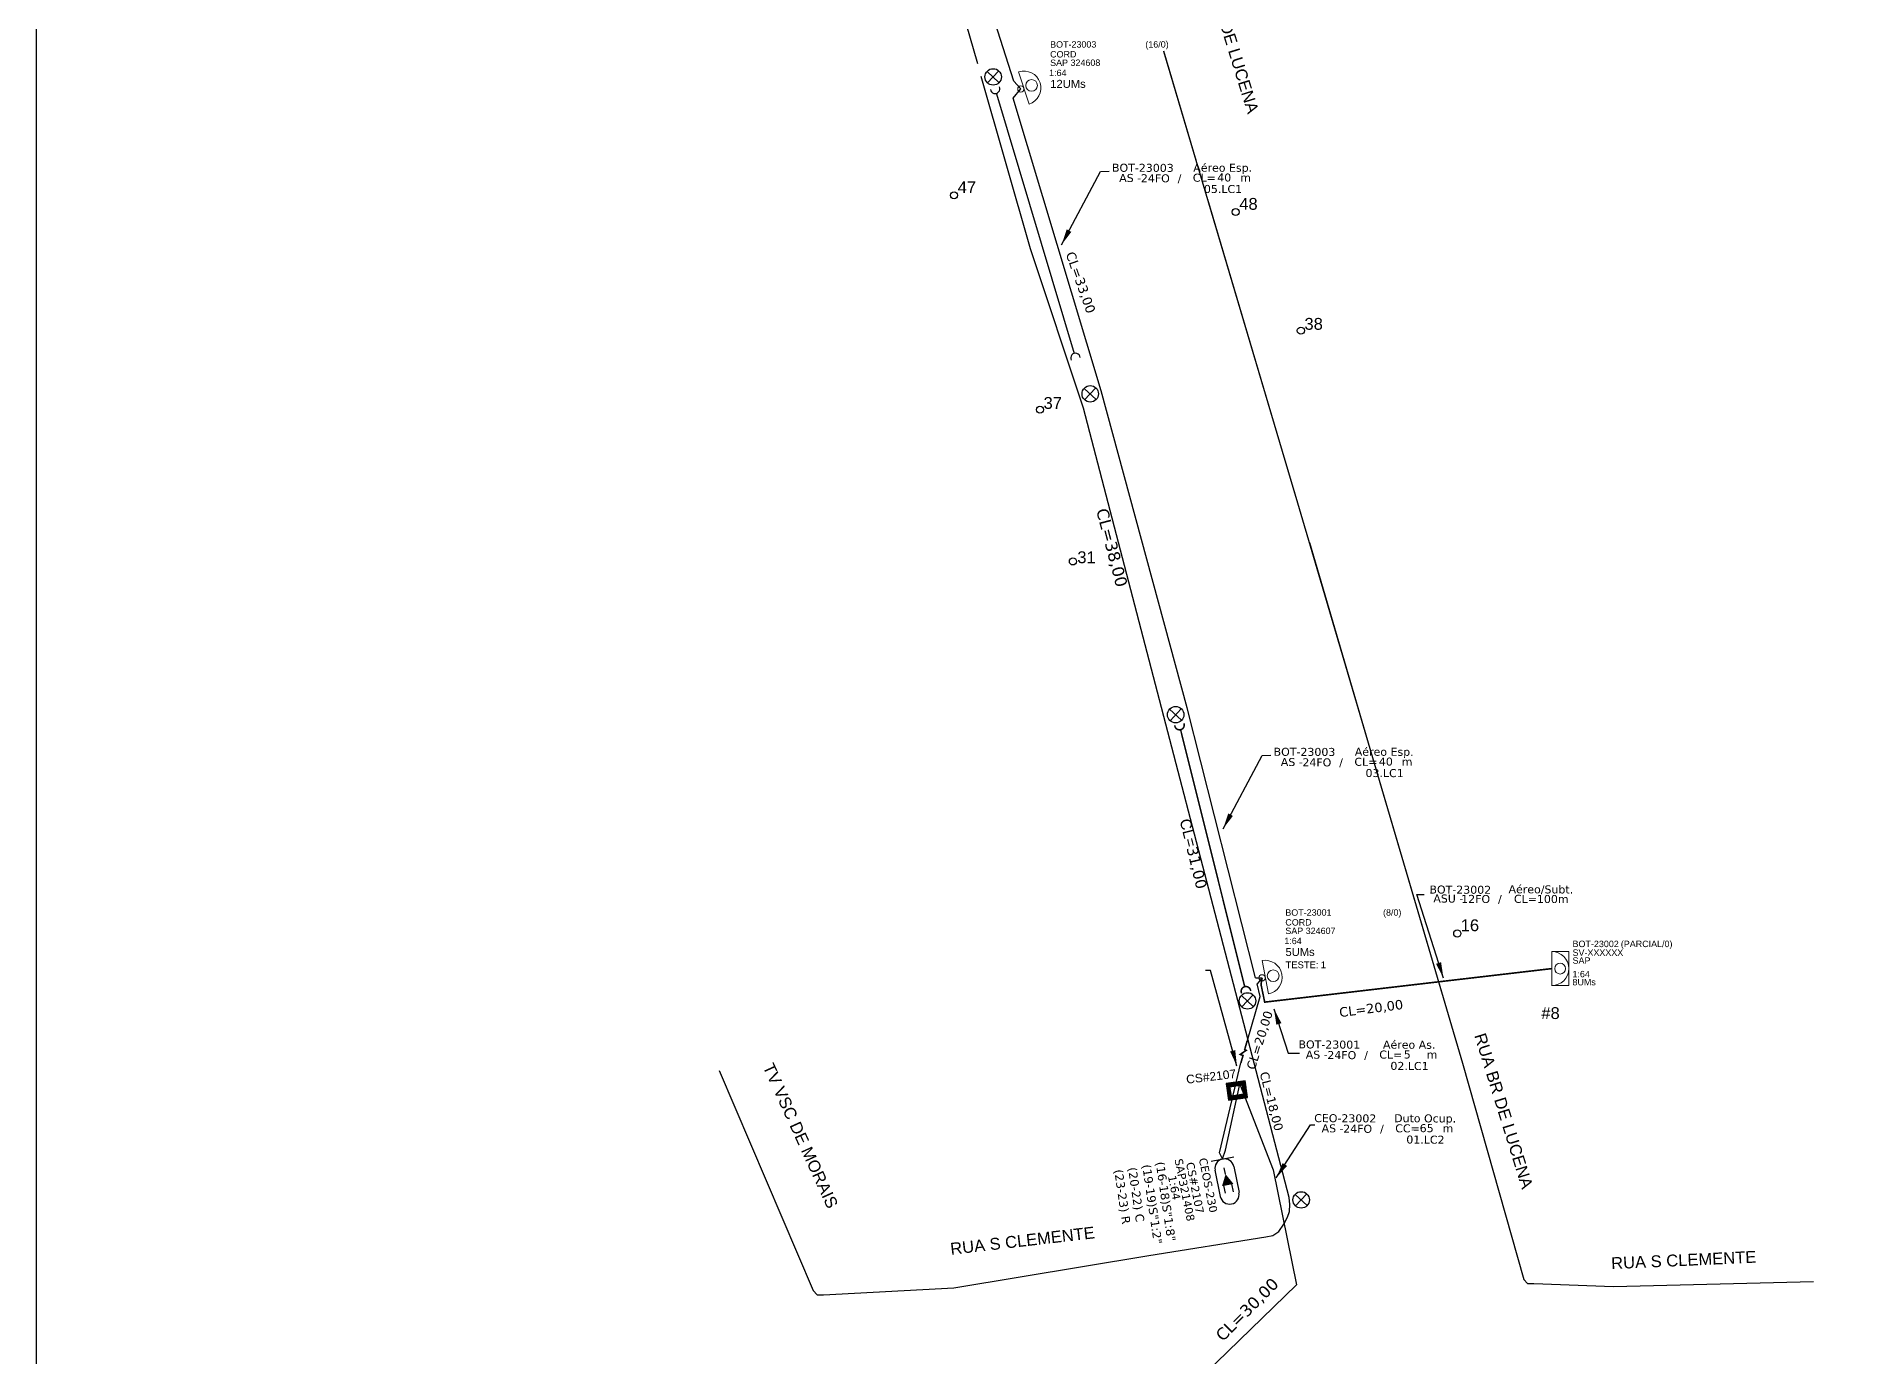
# Model space of a CAD drawing. Header units: metres. Extents: x -553 to 288, y 1114 to 1708.
# Drawn here: x -553 to -325.9, y 1367.8 to 1532.9 of the extents above; entities that cross this region are included whole.
import ezdxf
from ezdxf.enums import TextEntityAlignment as Align

# ---------------------------------------------------------------- set-up
doc = ezdxf.new("R2010")
doc.units = ezdxf.units.M
for name, color, linetype in [('10.1-Caixas Subterrâneas', 5, 'Continuous'), ('20.4-CEOS', 1, 'Continuous'), ('Ancoragem Fachada', 7, 'Continuous'), ('CAP a instalar', 1, 'Continuous'), ('celulas gpon', 7, 'Continuous'), ('label_cabos', 7, 'Continuous'), ('locais', 7, 'Continuous'), ('NUMERAÇÃO', 7, 'Continuous'), ('Numeração Texto', 34, 'Continuous'), ('QUADRA', 7, 'Continuous'), ('Subida Lateral', 5, 'Continuous')]:
    doc.layers.add(name, color=color, linetype=linetype)
for name, color, linetype, lineweight in [("20.0-LEGENDA DOS CDO'S", 1, 'Continuous', 0), ('20.1-CDO_INTERIOR', 1, 'Continuous', 0), ('20.2-CDO_POSTE', 1, 'Continuous', 5), ('20.6-CORDOALHA_SUPORTE', 7, 'Continuous', 25), ('Segmento Logradouro Texto', 238, 'Continuous', 0)]:
    doc.layers.add(name, color=color, linetype=linetype, lineweight=lineweight)
doc.styles.add('ARIAL', font='arial.ttf')
doc.styles.add('DIGICADE', font='arial.ttf')
doc.styles.add('ROMANS', font='arial.ttf')
doc.styles.add('siredit', font='verdana.ttf')
doc.linetypes.add('FENCELINE1', pattern='A,0.25,-0.1,[133,ltypeshp.shx,S=0.1,R=0,X=-0.1,Y=0],-0.1,1', length=1.45)
doc.dimstyles.new('CC', dxfattribs={"dimtxt": 1, "dimasz": 2, "dimexe": 0.18, "dimexo": 0.0625, "dimgap": 0.09, "dimtad": 0, "dimdec": 0, "dimrnd": 1, "dimzin": 0, "dimdsep": 46, "dimtxsty": 'siredit', "dimblk": 'NONE', "dimcen": 0, "dimse1": 1, "dimse2": 1, "dimsd1": 1, "dimsd2": 1, "dimclrt": 7, "dimadec": 0, "dimazin": 0, "dimtfac": 1, "dimtdec": 0, "dimtofl": 0, "dimtmove": 0, "dimatfit": 3, "dimfxl": 0, "dimtolj": 1, "dimtzin": 0, "dimarcsym": 0})

# ---------------------------------------------------------------- blocks, each defined once
blk = doc.blocks.new('POLE_POLE')
at = {"color": 1}
for p, q in [((-0.0000033, 0.0000125), (0.0000083, 0.0000017)), ((0.0000079, 0.0000128), (-0.0000029, 0.0000013))]:
    blk.add_line(p, q, dxfattribs=at)
blk.add_circle((0.0000026, 0.0000072), 0.00000805, dxfattribs=at)
blk = doc.blocks.new('*U4')
at = {"color": 0}
blk.add_line((2.14, -0.58), (-2.1, -0.68), dxfattribs=at)
for centre, radius in [((0, 0.38), 0.733), ((0.03, -1.03), 0.393)]:
    blk.add_circle(centre, radius, dxfattribs=at)
blk.add_arc((0.02, -0.63), 2.12, 1.3782, 181.3782, dxfattribs=at)
blk = doc.blocks.new('Inst CDOE-16 CAIXA DIST OPT CDOE 48F_16D C_SPL_2_1_8')
at = {"layer": "20.0-LEGENDA DOS CDO'S", "color": 0}
for tag, p, style, flags in [('ID_ATIVIDADE', (0.12, 6.47), 'ARIAL', 3), ('FATOR', (7.92, 6.47), 'ARIAL', 1), ('QTDE', (0.1, -1.17), 'DIGICADE', 3)]:
    blk.add_attdef(tag, p, '', height=0.8, rotation=0.118, dxfattribs=dict(at, style=style, flags=flags))
at = {"layer": "20.0-LEGENDA DOS CDO'S", "color": 0, "style": 'ARIAL'}
for tag, p, height in [('CORDOALHA', (0.12, 4.02), 0.8), ('FID', (0.12, 5.25), 0.8), ('1:XX', (-0.01, 1.7), 0.8), ('SAP', (0.12, 2.96), 0.8), ('UMS', (0.14, 0.22), 1)]:
    blk.add_attdef(tag, p, '', height=height, rotation=0.118, dxfattribs=at)
blk.add_attdef('FIBRAS_UTILIZADAS', text='', height=0.8, rotation=0.118, dxfattribs=at).set_placement((13.48, 5.26), align=Align.CENTER)
blk = doc.blocks.new('*U8')
at = {"color": 0}
blk.add_line((2.14, -0.58), (-2.1, -0.68), dxfattribs=at)
for centre, radius in [((0, 0.38), 0.733), ((0.03, -1.03), 0.393)]:
    blk.add_circle(centre, radius, dxfattribs=at)
blk.add_arc((0.02, -0.63), 2.12, 1.3782, 181.3782, dxfattribs=at)
blk = doc.blocks.new('Inst CDOE-8 CAIXA DIST OPT CDOE 48F_8D C_SPL OPTAP')
at = {"layer": "20.0-LEGENDA DOS CDO'S", "color": 0}
for tag, p, style, flags in [('ID_ATIVIDADE', (0.12, 6.47), 'ARIAL', 3), ('FATOR', (7.92, 6.47), 'ARIAL', 1), ('QTDE', (0.23, -0.97), 'DIGICADE', 3)]:
    blk.add_attdef(tag, p, '', height=0.8, rotation=0.118, dxfattribs=dict(at, style=style, flags=flags))
at = {"layer": "20.0-LEGENDA DOS CDO'S", "color": 0, "style": 'ARIAL'}
for tag, p, height in [('CORDOALHA', (0.12, 4.02), 0.8), ('FID', (0.12, 5.25), 0.8), ('1:XX', (-0.01, 1.7), 0.8), ('SAP', (0.12, 2.96), 0.8), ('UMS', (0.14, 0.22), 1)]:
    blk.add_attdef(tag, p, '', height=height, rotation=0.118, dxfattribs=at)
blk.add_attdef('FIBRAS_UTILIZADAS', text='', height=0.8, rotation=0.118, dxfattribs=at).set_placement((13.48, 5.26), align=Align.CENTER)
blk = doc.blocks.new('Teste  FTTH')
at = {"color": 0, "lineweight": 0, "style": 'ROMANS'}
for tag, p in [('TESTE', (-2.3, -0.29)), ('QTDE', (0.21, -0.29))]:
    blk.add_attdef(tag, p, '', height=0.48, dxfattribs=at)
for tag, p, flags in [('FID', (-2.23, -1.25), 1), ('FATOR', (-2.23, -2.03), 3), ('ID_ATIVIDADE', (-2.23, -2.72), 3)]:
    blk.add_attdef(tag, p, '', height=0.48, dxfattribs=dict(at, flags=flags))
blk = doc.blocks.new('*X12')
at = {"color": 0, "linetype": 'Continuous'}
for p, q in [((-1.25, 0.34099), (-0.49099, 1.1)), ((-1.25, 0.517767), (-0.667767, 1.1)), ((-1.25, 0.694544), (-0.844544, 1.1)), ((-1.25, 0.87132), (-1.02132, 1.1)), ((-1.25, 1.048097), (-1.198097, 1.1)), ((-1.25, 0.164214), (-0.8035, 0.610714)), ((-1.25, -0.012563), (-0.8035, 0.433937)), ((-1.25, -0.18934), (-0.8035, 0.25716)), ((-1.25, -0.366117), (-0.8035, 0.080383)), ((-0.789214, 0.625), (-0.314214, 1.1)), ((-0.612437, 0.625), (-0.137437, 1.1)), ((-0.43566, 0.625), (0.03934, 1.1)), ((-0.258883, 0.625), (0.216117, 1.1)), ((-0.082107, 0.625), (0.392893, 1.1)), ((0.09467, 0.625), (0.56967, 1.1)), ((0.271447, 0.625), (0.746447, 1.1)), ((0.448223, 0.625), (0.923223, 1.1)), ((0.625, 0.625), (1.1, 1.1)), ((0.801777, 0.625), (1.25, 1.073223)), ((0.8035, 0.449947), (1.25, 0.896447)), ((0.8035, 0.27317), (1.25, 0.71967)), ((0.8035, 0.096393), (1.25, 0.542893)), ((0.8035, -0.080383), (1.25, 0.366117)), ((0.8035, -0.25716), (1.25, 0.18934)), ((0.8035, -0.433937), (1.25, 0.012563)), ((-1.25, -0.542893), (-0.8035, -0.096393)), ((-1.25, -0.71967), (-0.8035, -0.27317)), ((-1.25, -0.896447), (-0.8035, -0.449947)), ((-1.25, -1.073223), (-0.801777, -0.625)), ((-1.1, -1.1), (-0.625, -0.625)), ((-0.923223, -1.1), (-0.448223, -0.625)), ((-0.746447, -1.1), (-0.271447, -0.625)), ((-0.56967, -1.1), (-0.09467, -0.625)), ((-0.392893, -1.1), (0.082107, -0.625)), ((-0.216117, -1.1), (0.258883, -0.625)), ((-0.03934, -1.1), (0.43566, -0.625)), ((0.137437, -1.1), (0.612437, -0.625)), ((0.314214, -1.1), (0.789214, -0.625)), ((0.49099, -1.1), (1.25, -0.34099)), ((0.667767, -1.1), (1.25, -0.517767)), ((0.8035, -0.610714), (1.25, -0.164214)), ((0.844544, -1.1), (1.25, -0.694544)), ((1.02132, -1.1), (1.25, -0.87132)), ((1.198097, -1.1), (1.25, -1.048097))]:
    blk.add_line(p, q, dxfattribs=at)
blk = doc.blocks.new('MANHOLE_MQ')
at = {"color": 0, "linetype": 'Continuous'}
for p, q in [((0.0000062, 0.0000057), (-0.0000063, 0.0000057)), ((-0.0000063, 0.0000057), (-0.0000063, -0.0000053)), ((-0.000004, 0.0000033), (0.000004, 0.0000033)), ((-0.000004, -0.0000029), (-0.000004, 0.0000033)), ((0.000004, 0.0000033), (0.000004, -0.0000029)), ((0.0000062, -0.0000053), (0.0000062, 0.0000057)), ((-0.0000063, -0.0000053), (0.0000062, -0.0000053)), ((0.000004, -0.0000029), (-0.000004, -0.0000029)), ((0.000004, -0.0000029), (0.000004, -0.0000029))]:
    blk.add_line(p, q, dxfattribs=at)
at = {"color": 0, "linetype": 'Continuous', "xscale": 5e-06, "yscale": 5e-06, "zscale": 1e-05}
blk.add_blockref('*X12', (0, 0.0000002), dxfattribs=at)
blk = doc.blocks.new('CDOI_CT_DRT')
at = {"layer": '20.1-CDO_INTERIOR', "color": 8, "lineweight": 18}
blk.add_lwpolyline([(2.13, -2.13), (2.13, 2.12), (0, 2.12), (0, -2.13)], close=True, dxfattribs=at)
blk.add_circle((1.06, 0), 0.68, dxfattribs=at)
blk.add_arc((0, 0), 2.13, 269.9724, 89.9724, dxfattribs=at)
at = {"layer": "20.0-LEGENDA DOS CDO'S", "color": 8, "style": 'ARIAL'}
for tag, p in [('SURVEY', (2.61, 1.6)), ('CDO_N', (2.61, 2.69)), ('SAP', (2.61, 0.61)), ('1:XX', (2.6, -1.08)), ('UMS', (2.6, -2.09))]:
    blk.add_attdef(tag, p, '', height=0.8, rotation=359.9724, dxfattribs=at)
blk.add_attdef('FIBRAS_UTILIZADAS', text='', height=0.8, rotation=359.9724, dxfattribs=at).set_placement((10.32, 2.69), align=Align.CENTER)
blk = doc.blocks.new('*U24')
at = {"layer": '20.6-CORDOALHA_SUPORTE', "const_width": 0.139}
for points in [[(-20.84, -0.38, 1.175511), (-20.83, 0.47)], [(4.31, 0.47, 1.231752), (4.31, -0.38)]]:
    blk.add_lwpolyline(points, format="xyb", dxfattribs=at)
blk.add_lwpolyline([(-20.3, 0.04), (3.79, 0.04)], dxfattribs=at)
at = {"layer": '20.6-CORDOALHA_SUPORTE', "color": 0, "lineweight": 0, "style": 'ROMANS'}
blk.add_attdef('LANCE', text='', height=1, dxfattribs=at).set_placement((-0.54, -2.21), align=Align.RIGHT)
at = {"layer": '20.6-CORDOALHA_SUPORTE', "color": 0, "style": 'siredit'}
blk.add_attdef('QTDE', (-0.54, -2.21), '', height=1, rotation=359.69, dxfattribs=at)
at = {"layer": '20.6-CORDOALHA_SUPORTE', "color": 0, "lineweight": 0, "style": 'ROMANS'}
for tag, p, flags in [('FATOR', (-5.2, -4.44), 3), ('ID_ATIVIDADE', (-5.2, -6.67), 3), ('FID', (-5.2, -8.9), 1)]:
    blk.add_attdef(tag, p, '', height=1, dxfattribs=dict(at, flags=flags))
blk = doc.blocks.new('_None')
blk = doc.blocks.new('LEGENDA DOS CABOS')
at = {"layer": 'label_cabos', "color": 0, "style": 'siredit'}
for tag, p in [('TIPO_CABO', (2.74, 0.52)), ('ID', (4.24, 1.63)), ('CABO', (6.16, 0.47)), ('/', (9.19, 0.47)), ('METROS', (14.36, 0.47)), ('XX', (14.31, 1.67))]:
    blk.add_attdef(tag, text='', height=1, rotation=359.69, dxfattribs=at).set_placement(p, align=Align.MIDDLE_CENTER)
blk = doc.blocks.new('Inst CB ESP CFOA-SM-AS-80-TS-24')
at = {"layer": 'label_cabos', "color": 0, "style": 'siredit'}
for tag, flags, p in [('ID_ATIVIDADE', 3, (1.31, 2.67)), ('FATOR', 1, (11.56, 2.55))]:
    blk.add_attdef(tag, text='', height=1, rotation=359.69, dxfattribs=dict(at, flags=flags)).set_placement(p, align=Align.MIDDLE_CENTER)
for tag, p in [('TIPO_CABO', (1.76, 0)), ('DESTINO_CABO', (3.13, 1.26)), ('CABO', (4.69, -0.05)), ('/', (7.71, -0.05)), ('LANCE', (10.81, 0)), ('TIPO_CABO', (13.11, 1.24)), ('UND', (15.96, 0)), ('FID', (13.15, -1.41))]:
    blk.add_attdef(tag, text='', height=1, rotation=359.69, dxfattribs=at).set_placement(p, align=Align.MIDDLE_CENTER)
blk.add_attdef('QTDE', (12.43, -0.47), '', height=1, rotation=359.69, dxfattribs=at)
blk = doc.blocks.new('Inst CB DT OCUP CFOA-SM-AS-80-TS-24')
at = {"layer": 'label_cabos', "color": 0, "style": 'siredit'}
for tag, flags, p in [('ID_ATIVIDADE', 3, (1.31, 2.67)), ('FATOR', 1, (11.56, 2.55))]:
    blk.add_attdef(tag, text='', height=1, rotation=359.69, dxfattribs=dict(at, flags=flags)).set_placement(p, align=Align.MIDDLE_CENTER)
for tag, p in [('TIPO_CABO', (1.76, 0)), ('DESTINO_CABO', (3.13, 1.26)), ('CABO', (4.69, -0.05)), ('/', (7.71, -0.05)), ('LANCE', (10.91, 0)), ('TIPO_CABO', (13.11, 1.24)), ('UND', (15.96, 0)), ('FID', (13.15, -1.41))]:
    blk.add_attdef(tag, text='', height=1, rotation=359.69, dxfattribs=at).set_placement(p, align=Align.MIDDLE_CENTER)
blk.add_attdef('QTDE', (12.43, -0.47), '', height=1, rotation=359.69, dxfattribs=at)
blk = doc.blocks.new('Inst CB AS CFOA-SM-AS-80-TS-24')
at = {"layer": 'label_cabos', "color": 0, "style": 'siredit'}
for tag, flags, p in [('ID_ATIVIDADE', 3, (1.31, 2.67)), ('FATOR', 1, (11.56, 2.55))]:
    blk.add_attdef(tag, text='', height=1, rotation=359.69, dxfattribs=dict(at, flags=flags)).set_placement(p, align=Align.MIDDLE_CENTER)
for tag, p in [('TIPO_CABO', (1.76, 0)), ('DESTINO_CABO', (3.13, 1.26)), ('CABO', (4.69, -0.05)), ('/', (7.71, -0.05)), ('LANCE', (10.81, 0)), ('TIPO_CABO', (13.11, 1.24)), ('UND', (15.96, 0)), ('FID', (13.15, -1.41))]:
    blk.add_attdef(tag, text='', height=1, rotation=359.69, dxfattribs=at).set_placement(p, align=Align.MIDDLE_CENTER)
blk.add_attdef('QTDE', (12.43, -0.47), '', height=1, rotation=359.69, dxfattribs=at)
blk = doc.blocks.new('*U34')
at = {"layer": '20.4-CEOS', "color": 7, "style": 'siredit'}
for tag, p in [('FIBRAS_SPLITTER', (0, 0)), ('FIBRAS_TOP_C', (0, -4.13)), ('RESERVA_FINAIS', (0, -5.46))]:
    blk.add_attdef(tag, p, '', height=1.01, dxfattribs=at)
for tag, p, flags in [('ID_ATIVIDADE', (0, -6.77), 3), ('QTDE', (0, -9.4), 1), ('FATOR', (0, -8.09), 1), ('FID', (0, -10.71), 1)]:
    blk.add_attdef(tag, p, '', height=1.01, dxfattribs=dict(at, flags=flags))
blk = doc.blocks.new('*U36')
at = {"layer": '20.4-CEOS', "color": 7, "style": 'siredit'}
for tag, p in [('FIBRAS_SPLITTER', (0, 0)), ('FIBRAS_TOP_C', (0, -4.13)), ('RESERVA_FINAIS', (0, -5.46))]:
    blk.add_attdef(tag, p, '', height=1.01, dxfattribs=at)
for tag, p, flags in [('ID_ATIVIDADE', (0, -6.77), 3), ('QTDE', (0, -9.4), 1), ('FATOR', (0, -8.09), 1), ('FID', (0, -10.71), 1)]:
    blk.add_attdef(tag, p, '', height=1.01, dxfattribs=dict(at, flags=flags))

msp = doc.modelspace()

# ---------------------------------------------------------------- linework, layer by layer
at = {"color": 7}
msp.add_lwpolyline([(-552.97, 1114.37), (288.03, 1114.37), (288.03, 1708.37), (-552.97, 1708.37)], close=True, dxfattribs=at)
at = {"color": 3}
msp.add_lwpolyline([(-412.09, 1531.06), (-395.31, 1474.57), (-374.72, 1404.5), (-367.06, 1377.49), (-366.57, 1376.96), (-365.78, 1376.96), (-355.82, 1376.61), (-330.85, 1377.23)], dxfattribs=at)
at = {"layer": '20.4-CEOS', "color": 7}
for p, q in [((-404.97, 1387.86), (-405.63, 1391.14)), ((-403.3, 1391.61), (-402.64, 1388.33))]:
    msp.add_line(p, q, dxfattribs=at)
for points in [[(-406.11, 1392.26), (-403.29, 1392.82)], [(-404.32, 1390.64), (-404.48, 1391.43)], [(-404.57, 1389.24), (-404.37, 1388.25)], [(-403.59, 1389.44), (-403.39, 1388.44)]]:
    msp.add_lwpolyline(points, dxfattribs=at)
msp.add_lwpolyline([(-404.32, 1390.64, 0, 1.47, 0), (-404.05, 1389.28, 1.47, 1.47, 0)], format="xyseb", dxfattribs=at)
for centre, start, end in [((-404.47, 1391.37), 11.3869, 191.3869), ((-403.81, 1388.09), 191.3869, 11.3869)]:
    msp.add_arc(centre, 1.19, start, end, dxfattribs=at)
at = {"layer": '20.6-CORDOALHA_SUPORTE'}
msp.add_line((-432.95, 1525.71), (-423.25, 1493.26), dxfattribs=at)
for centre, radius, start, end in [((-433.13, 1526.33), 0.589, 186.7704, 25.22), ((-423.08, 1492.69), 0.593, 4.7782, 208.4922)]:
    msp.add_arc(centre, radius, start, end, dxfattribs=at)
at = {"layer": 'CAP a instalar', "color": 7, "linetype": 'FENCELINE1', "ltscale": 5}
for p, q in [((-430.8, 1527.31), (-443.32, 1566.7)), ((-430.87, 1525.18), (-429.91, 1526.32)), ((-429.91, 1526.32), (-430.8, 1527.31)), ((-419.86, 1488.57), (-430.87, 1525.18)), ((-409.14, 1448.94), (-419.86, 1488.57)), ((-400.57, 1415.19), (-409.14, 1448.94)), ((-400.57, 1415.19), (-399.75, 1415.19)), ((-399.75, 1415.19), (-400.38, 1414.43)), ((-399.98, 1412.87), (-400.38, 1414.43)), ((-401.64, 1407.24), (-399.98, 1412.87))]:
    msp.add_line(p, q, dxfattribs=at)
at = {"layer": 'CAP a instalar', "color": 7, "ltscale": 5}
for p, q in [((-405.07, 1393.32), (-402.4, 1404.57)), ((-404.35, 1393.63), (-402.52, 1401.91)), ((-402.52, 1401.91), (-398.37, 1391.19)), ((-404.7, 1392.54), (-405.07, 1393.32)), ((-404.7, 1392.54), (-404.35, 1393.63)), ((-395.45, 1376.82), (-413.58, 1359.22))]:
    msp.add_line(p, q, dxfattribs=at)
at = {"layer": 'CAP a instalar', "ltscale": 5}
msp.add_line((-402.52, 1401.91), (-402.52, 1401.91), dxfattribs=at)
at = {"layer": 'CAP a instalar', "color": 8, "ltscale": 5}
msp.add_line((-404.7, 1392.54), (-404.7, 1392.54), dxfattribs=at)
at = {"layer": 'CAP a instalar', "color": 7, "ltscale": 3}
msp.add_line((-398.37, 1391.19), (-395.45, 1376.82), dxfattribs=at)
at = {"layer": 'CAP a instalar', "color": 8, "linetype": 'FENCELINE1', "ltscale": 5, "const_width": 0.2}
for points in [[(-399.89, 1414.36), (-399.43, 1412.15), (-363.56, 1416.34)], [(-399.75, 1415.19), (-399.89, 1414.36), (-399.43, 1412.15)]]:
    msp.add_lwpolyline(points, dxfattribs=at)
at = {"layer": 'NUMERAÇÃO'}
for centre in [(-438.26, 1513.02), (-403.06, 1510.93), (-394.91, 1496.1), (-427.52, 1486.22), (-423.4, 1467.25), (-375.36, 1420.73)]:
    msp.add_circle(centre, 0.444, dxfattribs=at)
at = {"layer": 'Numeração Texto'}
for centre in [(-438.26, 1513.02), (-403.06, 1510.93), (-394.91, 1496.1), (-427.52, 1486.22), (-423.4, 1467.25), (-375.36, 1420.73)]:
    msp.add_circle(centre, 0.444, dxfattribs=at)
at = {"layer": 'QUADRA', "color": 3}
for points in [[(-435.3, 1529.44), (-439.65, 1544.64), (-449.13, 1573.98)], [(-467.63, 1403.62), (-455.86, 1376.08), (-455.35, 1375.55), (-454.58, 1375.55), (-438.27, 1376.43), (-413.92, 1380.49), (-399.29, 1382.79), (-398.41, 1382.97), (-397.65, 1383.49), (-397.03, 1384.38), (-396.57, 1385.26), (-396.32, 1385.97), (-396.27, 1386.85), (-396.36, 1387.73), (-422.07, 1486.39), (-428.69, 1506.34), (-434.85, 1527.87)], [(-385.03, 1439.59), (-374.72, 1404.5), (-367.06, 1377.49), (-366.57, 1376.96), (-365.78, 1376.96), (-355.82, 1376.61), (-330.85, 1377.23)]]:
    msp.add_lwpolyline(points, dxfattribs=at)
at = {"layer": 'QUADRA'}
for points in [[(-412.1, 1531.08), (-408, 1517.29)], [(-406.59, 1512.52), (-395.56, 1475.41)], [(-393.85, 1469.61), (-386.58, 1444.85)]]:
    msp.add_lwpolyline(points, dxfattribs=at)
at = {"layer": 'Subida Lateral', "color": 5, "const_width": 0.2}
msp.add_lwpolyline([(-402.4, 1404.57), (-402.14, 1405.48), (-402.49, 1405.61), (-401.74, 1406.12), (-401.93, 1406.22), (-401.64, 1407.24)], dxfattribs=at)

# ---------------------------------------------------------------- block references
at = {"layer": '10.1-Caixas Subterrâneas', "color": 30, "xscale": 191272.8518553553, "yscale": 191272.8518553555, "zscale": 191272.8518553554, "rotation": 188.4203715481281}
msp.add_blockref('MANHOLE_MQ', (-402.93, 1401.14), dxfattribs=at)
at = {"layer": "20.0-LEGENDA DOS CDO'S", "color": 7, "lineweight": 0}
for name, p, values in [('Inst CDOE-16 CAIXA DIST OPT CDOE 48F_16D C_SPL_2_1_8', (-426.37, 1526.23), {'FID': 'BOT-23003', 'CORDOALHA': 'CORD', 'SAP': 'SAP 324608', '1:XX': '1:64', 'UMS': '12UMs', 'FIBRAS_UTILIZADAS': '(16/0)'}), ('Inst CDOE-8 CAIXA DIST OPT CDOE 48F_8D C_SPL OPTAP', (-396.97, 1417.7), {'FID': 'BOT-23001', 'CORDOALHA': 'CORD', 'SAP': 'SAP 324607', '1:XX': '1:64', 'UMS': '5UMs', 'FIBRAS_UTILIZADAS': '(8/0)'})]:
    msp.add_blockref(name, p, dxfattribs=at).add_auto_attribs(values)
at = {"layer": "20.0-LEGENDA DOS CDO'S", "color": 7, "lineweight": 0, "xscale": 1.7505, "yscale": 1.7505, "zscale": 1.7505, "rotation": 3.126797674058592e-05}
msp.add_blockref('Teste  FTTH', (-392.79, 1416.9), dxfattribs=at).add_auto_attribs({'TESTE': 'TESTE:', 'QTDE': '1'})
at = {"layer": '20.1-CDO_INTERIOR'}
msp.add_blockref('CDOI_CT_DRT', (-363.56, 1416.34), dxfattribs=at).add_auto_attribs({'CDO_N': 'BOT-23002', 'FIBRAS_UTILIZADAS': '          (PARCIAL/0)', 'SURVEY': 'SV-XXXXXX', 'SAP': 'SAP', '1:XX': '1:64', 'UMS': '8UMs'})
at = {"layer": '20.2-CDO_POSTE', "color": 7, "xscale": -1}
for name, p, rotation in [('*U4', (-428.93, 1526.63), 289.2458493569843), ('*U8', (-398.74, 1415.37), 282.001842506899)]:
    msp.add_blockref(name, p, dxfattribs=dict(at, rotation=rotation))
at = {"layer": '20.4-CEOS', "color": 0, "lineweight": 0}
ref = msp.add_blockref('*U34', (-413.06, 1392.12), dxfattribs=dict(at, xscale=1.061208518375338, yscale=1.061208518375338, zscale=1.061208518375338, rotation=278.4045208440202))
ref.add_attrib('FIBRAS_SPLITTER', '(16-18)S"1:8"', (-413.06, 1392.12), dxfattribs={"color": 7, "height": 1.0715, "rotation": 278.4045, "style": 'siredit'})
ref.add_attrib('FIBRAS_TOP_C', '(20-22) C', (-416.52, 1391.43), dxfattribs={"color": 7, "height": 1.071, "rotation": 278.4045, "style": 'siredit'})
ref.add_attrib('RESERVA_FINAIS', '(23-23) R', (-418.25, 1391.16), dxfattribs={"color": 7, "height": 1.071, "rotation": 278.4045, "style": 'siredit'})
ref = msp.add_blockref('*U36', (-414.75, 1391.78), dxfattribs=dict(at, xscale=1.061208518375338, yscale=1.061208518375338, zscale=1.061208518375338, rotation=278.4045208440202))
ref.add_attrib('FIBRAS_SPLITTER', '(19-19)S"1:2"', (-414.75, 1391.78), dxfattribs={"color": 7, "height": 1.0715, "rotation": 278.4045, "style": 'siredit'})
at = {"layer": '20.6-CORDOALHA_SUPORTE', "color": 0, "lineweight": 0}
ref = msp.add_blockref('*U24', (-403.24, 1419.11), dxfattribs=dict(at, xscale=1.372856211056245, yscale=1.372856211056246, zscale=1.372856211056245, rotation=284.0061051833734))
ref.add_attrib('QTDE', '31,00', (-409.21, 1431.42), dxfattribs={"color": 0, "height": 1.373, "rotation": 283.6961, "style": 'siredit'})
ref.add_attrib('LANCE', 'CL=', dxfattribs={"color": 0, "lineweight": 0, "height": 1.373, "rotation": 284.0061, "style": 'ROMANS'}).set_placement((-409.21, 1431.42), align=Align.RIGHT)
at = {"layer": 'label_cabos'}
ref = msp.add_blockref('Inst CB ESP CFOA-SM-AS-80-TS-24', (-417.79, 1515.19), dxfattribs=dict(at, rotation=0.1315642785740553))
ref.add_attrib('DESTINO_CABO', 'BOT-23003', dxfattribs={"color": 0, "height": 1, "rotation": 359.8216, "style": 'siredit'}).set_placement((-414.66, 1516.46), align=Align.MIDDLE_CENTER)
ref.add_attrib('TIPO_CABO', 'Aéreo Esp.', dxfattribs={"color": 0, "height": 1, "rotation": 359.8216, "style": 'siredit'}).set_placement((-404.68, 1516.47), align=Align.MIDDLE_CENTER)
ref.add_attrib('CABO', '24FO', dxfattribs={"color": 0, "height": 1, "rotation": 359.8216, "style": 'siredit'}).set_placement((-413.1, 1515.15), align=Align.MIDDLE_CENTER)
ref.add_attrib('/', '/', dxfattribs={"color": 0, "height": 1, "rotation": 359.8216, "style": 'siredit'}).set_placement((-410.07, 1515.16), align=Align.MIDDLE_CENTER)
ref.add_attrib('TIPO_CABO', 'AS - ', dxfattribs={"color": 0, "height": 1, "rotation": 359.8216, "style": 'siredit'}).set_placement((-416.03, 1515.19), align=Align.MIDDLE_CENTER)
ref.add_attrib('FID', '05.LC1', dxfattribs={"color": 0, "height": 1, "rotation": 359.8216, "style": 'siredit'}).set_placement((-404.64, 1513.81), align=Align.MIDDLE_CENTER)
ref.add_attrib('LANCE', 'CL=', dxfattribs={"color": 0, "height": 1, "rotation": 359.8216, "style": 'siredit'}).set_placement((-406.98, 1515.22), align=Align.MIDDLE_CENTER)
ref.add_attrib('QTDE', '40', (-405.36, 1514.75), dxfattribs={"color": 0, "height": 1, "rotation": 359.8216, "style": 'siredit'})
ref.add_attrib('UND', 'm', dxfattribs={"color": 0, "height": 1, "rotation": 359.8216, "style": 'siredit'}).set_placement((-401.82, 1515.23), align=Align.MIDDLE_CENTER)
ref = msp.add_blockref('Inst CB ESP CFOA-SM-AS-80-TS-24', (-397.59, 1442.17), dxfattribs=dict(at, rotation=0.1315642785740553))
ref.add_attrib('DESTINO_CABO', 'BOT-23003', dxfattribs={"color": 0, "height": 1, "rotation": 359.8216, "style": 'siredit'}).set_placement((-394.46, 1443.44), align=Align.MIDDLE_CENTER)
ref.add_attrib('TIPO_CABO', 'Aéreo Esp.', dxfattribs={"color": 0, "height": 1, "rotation": 359.8216, "style": 'siredit'}).set_placement((-384.49, 1443.45), align=Align.MIDDLE_CENTER)
ref.add_attrib('CABO', '24FO', dxfattribs={"color": 0, "height": 1, "rotation": 359.8216, "style": 'siredit'}).set_placement((-392.91, 1442.13), align=Align.MIDDLE_CENTER)
ref.add_attrib('/', '/', dxfattribs={"color": 0, "height": 1, "rotation": 359.8216, "style": 'siredit'}).set_placement((-389.88, 1442.14), align=Align.MIDDLE_CENTER)
ref.add_attrib('TIPO_CABO', 'AS - ', dxfattribs={"color": 0, "height": 1, "rotation": 359.8216, "style": 'siredit'}).set_placement((-395.83, 1442.17), align=Align.MIDDLE_CENTER)
ref.add_attrib('FID', '03.LC1', dxfattribs={"color": 0, "height": 1, "rotation": 359.8216, "style": 'siredit'}).set_placement((-384.44, 1440.79), align=Align.MIDDLE_CENTER)
ref.add_attrib('LANCE', 'CL=', dxfattribs={"color": 0, "height": 1, "rotation": 359.8216, "style": 'siredit'}).set_placement((-386.78, 1442.2), align=Align.MIDDLE_CENTER)
ref.add_attrib('QTDE', '40', (-385.16, 1441.73), dxfattribs={"color": 0, "height": 1, "rotation": 359.8216, "style": 'siredit'})
ref.add_attrib('UND', 'm', dxfattribs={"color": 0, "height": 1, "rotation": 359.8216, "style": 'siredit'}).set_placement((-381.63, 1442.21), align=Align.MIDDLE_CENTER)
at = {"layer": 'label_cabos', "color": 0, "lineweight": 0}
msp.add_blockref('LEGENDA DOS CABOS', (-379.22, 1424.58), dxfattribs=at).add_auto_attribs({'ID': 'BOT-23002', 'CABO': '12FO', 'METROS': 'CL=100m', 'XX': 'Aéreo/Subt.', '/': '/', 'TIPO_CABO': 'ASU -'})
at = {"layer": 'label_cabos'}
ref = msp.add_blockref('Inst CB AS CFOA-SM-AS-80-TS-24', (-394.48, 1405.58), dxfattribs=at)
ref.add_attrib('DESTINO_CABO', 'BOT-23001', dxfattribs={"color": 0, "height": 1, "rotation": 359.69, "style": 'siredit'}).set_placement((-391.35, 1406.85), align=Align.MIDDLE_CENTER)
ref.add_attrib('TIPO_CABO', 'Aéreo As.', dxfattribs={"color": 0, "height": 1, "rotation": 359.69, "style": 'siredit'}).set_placement((-381.37, 1406.83), align=Align.MIDDLE_CENTER)
ref.add_attrib('CABO', '24FO', dxfattribs={"color": 0, "height": 1, "rotation": 359.69, "style": 'siredit'}).set_placement((-389.79, 1405.53), align=Align.MIDDLE_CENTER)
ref.add_attrib('/', '/', dxfattribs={"color": 0, "height": 1, "rotation": 359.69, "style": 'siredit'}).set_placement((-386.76, 1405.53), align=Align.MIDDLE_CENTER)
ref.add_attrib('TIPO_CABO', 'AS - ', dxfattribs={"color": 0, "height": 1, "rotation": 359.69, "style": 'siredit'}).set_placement((-392.71, 1405.58), align=Align.MIDDLE_CENTER)
ref.add_attrib('FID', '02.LC1', dxfattribs={"color": 0, "height": 1, "rotation": 359.69, "style": 'siredit'}).set_placement((-381.33, 1404.17), align=Align.MIDDLE_CENTER)
ref.add_attrib('LANCE', 'CL=', dxfattribs={"color": 0, "height": 1, "rotation": 359.69, "style": 'siredit'}).set_placement((-383.67, 1405.59), align=Align.MIDDLE_CENTER)
ref.add_attrib('QTDE', '5', (-382.05, 1405.11), dxfattribs={"color": 0, "height": 1, "rotation": 359.69, "style": 'siredit'})
ref.add_attrib('UND', 'm', dxfattribs={"color": 0, "height": 1, "rotation": 359.69, "style": 'siredit'}).set_placement((-378.51, 1405.59), align=Align.MIDDLE_CENTER)
at = {"layer": 'label_cabos', "color": 0, "lineweight": 0}
ref = msp.add_blockref('Inst CB DT OCUP CFOA-SM-AS-80-TS-24', (-392.49, 1396.37), dxfattribs=at)
ref.add_attrib('DESTINO_CABO', 'CEO-23002', dxfattribs={"color": 0, "height": 1, "rotation": 359.69, "style": 'siredit'}).set_placement((-389.36, 1397.63), align=Align.MIDDLE_CENTER)
ref.add_attrib('CABO', '24FO', dxfattribs={"color": 0, "height": 1, "rotation": 359.69, "style": 'siredit'}).set_placement((-387.81, 1396.32), align=Align.MIDDLE_CENTER)
ref.add_attrib('TIPO_CABO', 'Duto Ocup.', dxfattribs={"color": 0, "height": 1, "rotation": 359.69, "style": 'siredit'}).set_placement((-379.38, 1397.62), align=Align.MIDDLE_CENTER)
ref.add_attrib('/', '/', dxfattribs={"color": 0, "height": 1, "rotation": 359.69, "style": 'siredit'}).set_placement((-384.78, 1396.32), align=Align.MIDDLE_CENTER)
ref.add_attrib('TIPO_CABO', 'AS - ', dxfattribs={"color": 0, "height": 1, "rotation": 359.69, "style": 'siredit'}).set_placement((-390.73, 1396.37), align=Align.MIDDLE_CENTER)
ref.add_attrib('FID', '01.LC2', dxfattribs={"color": 0, "height": 1, "rotation": 359.69, "style": 'siredit'}).set_placement((-379.34, 1394.96), align=Align.MIDDLE_CENTER)
ref.add_attrib('LANCE', 'CC=', dxfattribs={"color": 0, "height": 1, "rotation": 359.69, "style": 'siredit'}).set_placement((-381.58, 1396.37), align=Align.MIDDLE_CENTER)
ref.add_attrib('QTDE', '65', (-380.06, 1395.9), dxfattribs={"color": 0, "height": 1, "rotation": 359.69, "style": 'siredit'})
ref.add_attrib('UND', 'm', dxfattribs={"color": 0, "height": 1, "rotation": 359.69, "style": 'siredit'}).set_placement((-376.53, 1396.37), align=Align.MIDDLE_CENTER)
at = {"layer": 'locais', "color": 10, "xscale": 127400, "yscale": 127400, "zscale": 127400}
for p in [(-433.7, 1526.91), (-421.57, 1487.28), (-410.89, 1447.17), (-401.91, 1411.39), (-395.2, 1386.51)]:
    msp.add_blockref('POLE_POLE', p, dxfattribs=at)

# ---------------------------------------------------------------- texts
at = {"layer": '10.1-Caixas Subterrâneas', "color": 30, "style": 'ARIAL'}
msp.add_text('CS#2107', height=1.078, rotation=6.8605, dxfattribs=at).set_placement((-409.18, 1401.94))
at = {"layer": '20.4-CEOS', "color": 7, "style": 'siredit'}
for tag, text, flags, p in [('SAP321408', 'XX', 1, (-408.93, 1388.77)), ('CS#2107', '300022553', 3, (-407.64, 1389.03))]:
    msp.add_attdef(tag, text=text, height=1.01, rotation=281.3869, dxfattribs=dict(at, flags=flags)).set_placement(p, align=Align.TOP_CENTER)
msp.add_attdef('CEOS-230', text='1:64', height=1.01, rotation=281.3869, dxfattribs=at).set_placement((-405.99, 1389.36), align=Align.TOP_CENTER)
at = {"layer": '20.4-CEOS', "color": 7, "style": 'siredit', "flags": 3}
msp.add_attdef('1:64', (-411.53, 1390.39), '1', height=1.01, rotation=281.3869, dxfattribs=at)
at = {"layer": 'celulas gpon', "style": 'siredit'}
for s, height, rotation, p in [('CL=33,00', 1.183, 289.45, (-424.32, 1505.72)), ('CL=38,00', 1.484, 284.6222, (-420.51, 1473.67)), ('CL=20,00', 1.183, 7.4194, (-390.04, 1410.27)), ('CL=20,00', 1.116, 72.6067, (-400.67, 1403.61)), ('CL=18,00', 1.116, 284.6222, (-400.07, 1403.29)), ('CL=30,00', 1.484, 45.1512, (-404.67, 1369.64))]:
    msp.add_text(s, height=height, rotation=rotation, dxfattribs=at).set_placement(p)
at = {"layer": 'Numeração Texto', "linetype": 'Continuous', "char_height": 1.4806, "attachment_point": 1, "style": 'DIGICADE'}
for s, insert, width in [('\\fArial|b0|i0|c0|p34;\\W1.0000000000;\\T1.0000000000;\\o\\l47', (-437.8, 1514.78), 2.8491), ('\\fArial|b0|i0|c0|p34;\\W1.0000000000;\\T1.0000000000;\\o\\l48', (-402.61, 1512.69), 2.8491), ('\\fArial|b0|i0|c0|p34;\\W1.0000000000;\\T1.0000000000;\\o\\l38', (-394.46, 1497.69), 2.7885), ('\\fArial|b0|i0|c0|p34;\\W1.0000000000;\\T1.0000000000;\\o\\l37', (-427.07, 1487.8), 2.7885), ('\\fArial|b0|i0|c0|p34;\\W1.0000000000;\\T1.0000000000;\\o\\l31', (-422.85, 1468.51), 2.7885), ('\\fArial|b0|i0|c0|p34;\\W1.0000000000;\\T1.0000000000;\\o\\l16', (-374.93, 1422.5), 2.6501), ('\\o\\l\\fArial|b0|i0|c0|p34;\\T1.0000000000;\\W1.0000000000;#8', (-364.85, 1411.52), 1.6412)]:
    msp.add_mtext(s, dxfattribs=dict(at, insert=insert, width=width))
at = {"layer": 'Segmento Logradouro Texto', "color": 5, "linetype": 'Continuous', "char_height": 1.4806, "attachment_point": 1, "style": 'DIGICADE'}
for s, insert, width, rotation in [('\\fArial|b0|i0|c0|p34;\\W1.0000000000;\\T1.0000000000;\\o\\lRUA BR DE LUCENA', (-406.12, 1542.87), 20.6463, 287.2228), ('\\fArial|b0|i0|c0|p34;\\W1.0000000000;\\T1.0000000000;\\o\\lRUA BR DE LUCENA', (-371.84, 1408.43), 20.6463, 287.2228), ('\\fArial|b0|i0|c0|p34;\\W1.0000000000;\\T1.0000000000;\\o\\lTV VSC DE MORAIS', (-460.85, 1404.7), 20.1787, 294.5244), ('\\fArial|b0|i0|c0|p34;\\W1.0000000000;\\T1.0000000000;\\o\\lRUA S CLEMENTE', (-438.81, 1382.03), 18.5708, 6.5626), ('\\fArial|b0|i0|c0|p34;\\W1.0000000000;\\T1.0000000000;\\o\\lRUA S CLEMENTE', (-356.16, 1380.24), 18.5708, 2.5901)]:
    msp.add_mtext(s, dxfattribs=dict(at, insert=insert, width=width, rotation=rotation))

# ---------------------------------------------------------------- leaders
at = {"layer": 'Ancoragem Fachada'}
for points in [[(-424.82, 1506.84), (-419.96, 1516), (-418.88, 1516.05)], [(-404.63, 1433.82), (-399.76, 1442.98), (-398.68, 1443.03)], [(-377.09, 1415.14), (-380.4, 1425.6), (-379.5, 1425.6)], [(-402.9, 1404.14), (-406.21, 1416.12), (-406.83, 1416.12)], [(-398.27, 1411.33), (-396.5, 1405.78), (-395.07, 1405.78)], [(-398, 1390.17), (-393.71, 1396.79), (-393.17, 1396.79)]]:
    msp.add_leader(points, dimstyle='CC', dxfattribs=at)

doc.saveas('drawing.dxf')
